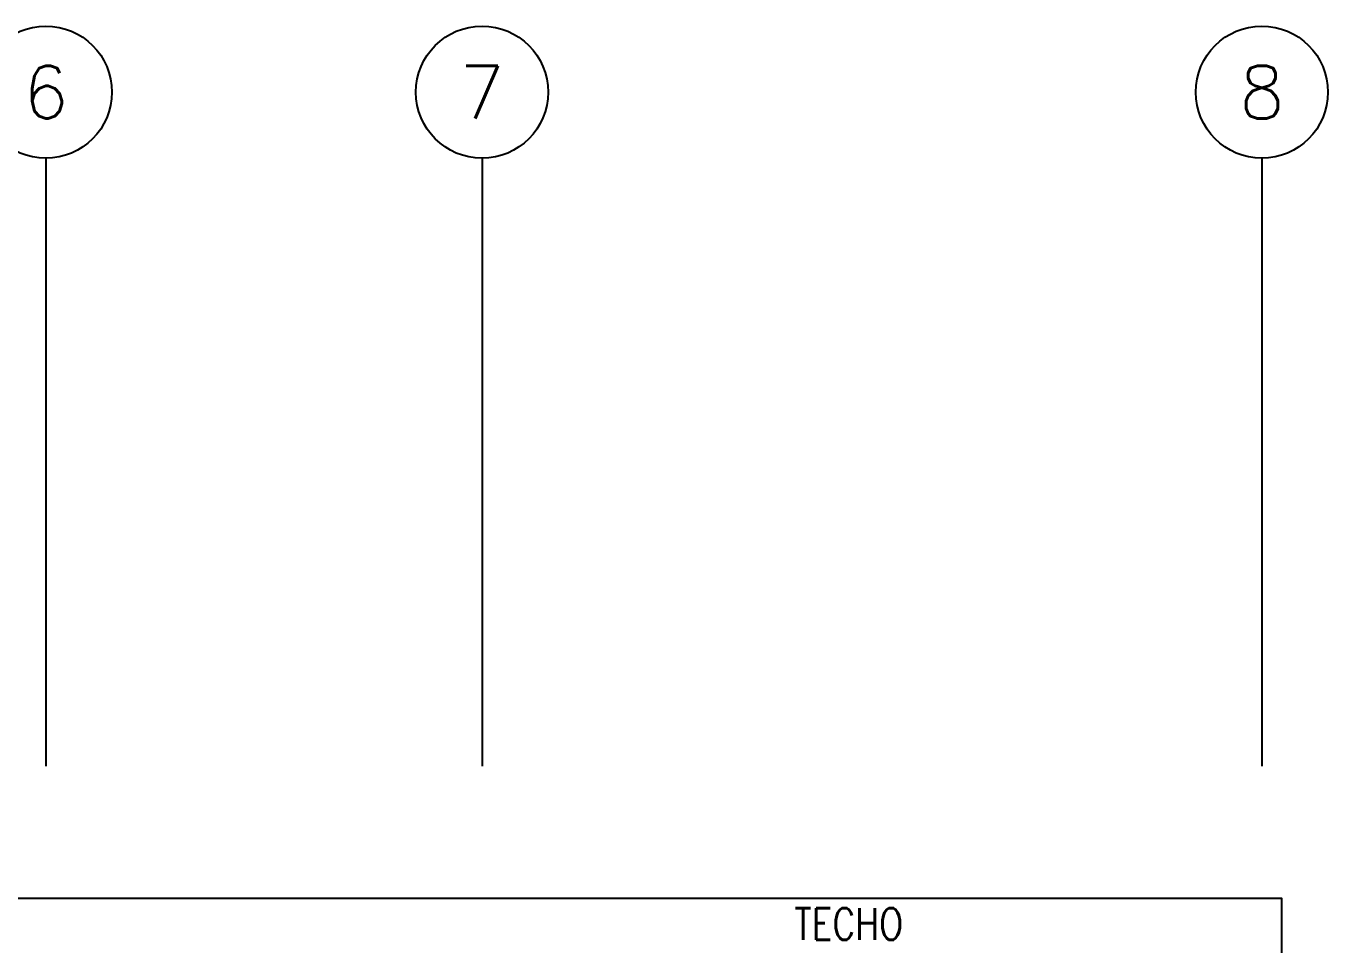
# Model space of a CAD drawing. Header units: millimetres. Extents: x -3 to 53, y -269 to 39.
# Drawn here: x 10.35 to 15.275, y -150.34 to -146.864 of the extents above; entities that cross this region are included whole.
import ezdxf
from ezdxf.enums import TextEntityAlignment as Align

# ---------------------------------------------------------------- set-up
doc = ezdxf.new("R2010")
doc.units = ezdxf.units.MM
doc.header["$LTSCALE"] = 15
doc.linetypes.add('PHANTOM', pattern=[63.5, 31.75, -6.35, 6.35, -6.35, 6.35, -6.35])
doc.linetypes.add('PHANTOM2', pattern=[1.25, 0.625, -0.125, 0.125, -0.125, 0.125, -0.125])
for name, color, linetype in [('A-EJES', 251, 'PHANTOM'), ('A-LINEAS', 250, 'Continuous'), ('A-TEXTO-AMBIENTE', 252, 'Continuous')]:
    doc.layers.add(name, color=color, linetype=linetype)
doc.layers.add('A-MUROS', color=252, linetype='Continuous', lineweight=30)
doc.styles.add('ROMANS', font='romans.shx', dxfattribs={"width": 0.8})

# ---------------------------------------------------------------- blocks, each defined once
blk = doc.blocks.new('Ejes_Torre G')
at = {"layer": 'A-EJES', "linetype": 'PHANTOM2', "ltscale": 0.5}
for points in [[(10.425, 16.65), (10.425, 14.35)], [(12.075, 16.65), (12.075, 14.35)], [(15.025, 16.65), (15.025, 14.35)]]:
    blk.add_lwpolyline(points, dxfattribs=at)
at = {"layer": 'A-EJES', "linetype": 'Continuous'}
for centre in [(10.425, 16.9), (12.075, 16.9), (15.025, 16.9)]:
    blk.add_circle(centre, 0.25, dxfattribs=at)
at = {"layer": 'A-EJES', "linetype": 'Continuous', "style": 'ROMANS'}
for s, p in [('6', (10.425, 16.9)), ('7', (12.075, 16.9)), ('8', (15.025, 16.9))]:
    blk.add_text(s, height=0.2, dxfattribs=at).set_placement(p, align=Align.MIDDLE_CENTER)

msp = doc.modelspace()

# ---------------------------------------------------------------- linework, layer by layer
at = {"layer": 'A-LINEAS'}
msp.add_lwpolyline([(15.1, -150.6393), (15.1, -150.1643), (1.35, -150.1644), (1.35, -152.9643)], dxfattribs=at)

# ---------------------------------------------------------------- block references
at = {"layer": 'A-MUROS'}
msp.add_blockref('Ejes_Torre G', (0, -164.0143), dxfattribs=at)

# ---------------------------------------------------------------- texts
at = {"layer": 'A-TEXTO-AMBIENTE', "style": 'ROMANS', "width": 0.8}
msp.add_text('TECHO', height=0.12, dxfattribs=at).set_placement((13.4621, -150.3209), align=Align.CENTER)

doc.saveas('drawing.dxf')
